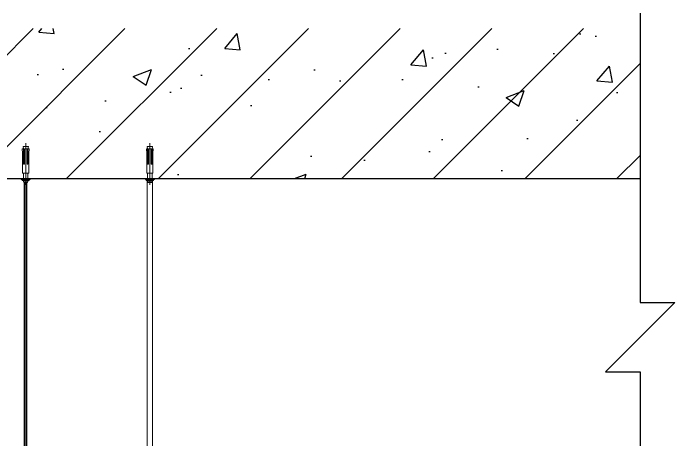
# Model space of a CAD drawing. Header units: millimetres. Extents: x -150677 to 588340, y -254013 to 149700.
# Drawn here: x 296405 to 297680, y -86207 to -85385 of the extents above; entities that cross this region are included whole.
import ezdxf

# ---------------------------------------------------------------- set-up
doc = ezdxf.new("R2010")
doc.units = ezdxf.units.MM
doc.header["$LTSCALE"] = 10
doc.header["$MEASUREMENT"] = 0
doc.linetypes.add('CENTER', pattern=[50.8, 31.75, -6.35, 6.35, -6.35])
for name, color, linetype in [('2-Ba顶面轮廓', 4, 'Continuous'), ('9-ELa粗', 2, 'Continuous'), ('LM-01', 4, 'Continuous'), ('LM-01-立面图', 4, 'Continuous')]:
    doc.layers.add(name, color=color, linetype=linetype)
doc.layers.add('3', color=5, linetype='Continuous', lineweight=18)

# ---------------------------------------------------------------- blocks, each defined once
blk = doc.blocks.new('A$C2444451B')
at = {"layer": '3', "color": 134, "linetype": 'CENTER', "ltscale": 10}
blk.add_line((9.1, 0), (9.1, 85.5), dxfattribs=at)
at = {"layer": '3', "color": 134}
for p, q in [((13.7, 79.5), (4.6, 79.5)), ((4.6, 61.6), (4.6, 72.5)), ((13.7, 61.6), (13.7, 72.5))]:
    blk.add_line(p, q, dxfattribs=at)
for points in [[(0, 72.5), (18.3, 72.5), (18.3, 74.4), (0, 74.4)], [(6.4, 11.3), (6.4, 43.3), (4.6, 43.3), (4.6, 11.3), (2.1, 11.3), (2.7, 20.5), (2.7, 61.6), (15.5, 61.6), (15.5, 20.5), (16.1, 11.3), (13.7, 11.3), (13.7, 43.3), (11.9, 43.3), (11.9, 11.3)]]:
    blk.add_lwpolyline(points, close=True, dxfattribs=at)
for points in [[(1.8, 74.4), (1.8, 76.2), (16.4, 76.2), (16.4, 74.4)], [(13.7, 76.8), (13.7, 79.5), (12.8, 80.4), (5.5, 80.4), (4.6, 79.5), (4.6, 76.8)], [(13.7, 11.3), (14.6, 6.7), (3.7, 6.7), (4.6, 11.3)]]:
    blk.add_lwpolyline(points, dxfattribs=at)
blk.add_lwpolyline([(3.4, 76.2, 0.133077), (4, 76.8), (14.3, 76.8, 0.130908), (14.9, 76.2)], format="xyb", dxfattribs=at)
blk = doc.blocks.new('A$C2A03657B')
at = {"layer": 'LM-01', "xscale": -1}
blk.add_blockref('A$C2444451B', (18.3, 0), dxfattribs=at)
blk = doc.blocks.new('A$C0A8D779E')
at = {"layer": 'LM-01-立面图'}
blk.add_blockref('A$C2A03657B', (0, 0), dxfattribs=at)

msp = doc.modelspace()

# ---------------------------------------------------------------- hatches: boundary and pattern name
at = {"layer": '2-Ba顶面轮廓'}
h = msp.add_hatch(dxfattribs=at)
h.set_pattern_fill('钢筋混凝土', color=251, scale=50, style=0)
h.set_pattern_definition([(45, (295447.14, -85703.46), (-88.388, 88.388), []), (50, (295447.14, -85703.46), (358.63, -31.376), [37.5, -412.5]), (355, (295447.14, -85703.46), (-69.376, 376.096), [30, -330]), (100.451, (295477.02, -85706.07), (289.255, 344.72), [31.87, -350.57]), (46.184, (295447.14, -85603.46), (533.62, -82.76), [56.25, -618.75]), (96.636, (295491.6, -85610.36), (467.33, 487.06), [47.8, -525.86]), (351.184, (295447.14, -85603.46), (467.33, 487.06), [45, -495]), (21, (295497.14, -85628.46), (298.454, -201.31), [37.5, -412.5]), (326, (295497.14, -85628.46), (121.66, 362.575), [30, -330]), (71.451, (295522, -85645.23), (420.11, 161.265), [31.87, -350.57]), (37.5, (295447.14, -85703.46), (6.08, 166.447), [0, -326, 0, -335, 0, -331.25]), (7.5, (295447.14, -85703.46), (131.535, 197.206), [0, -191, 0, -318.5, 0, -126.25]), (327.5, (295335.64, -85703.46), (266.911, -11.2774), [0, -125, 0, -390, 0, -517.5]), (317.5, (295285.64, -85703.46), (291.593, 50.052), [0, -162.5, 0, -259, 0, -367.5])])
h.paths.add_polyline_path([(297613.1, -85703.5), (295447.1, -85703.5), (295447.1, -85414.3), (297613.1, -85414.3)])

# ---------------------------------------------------------------- linework, layer by layer
at = {"color": 8, "ltscale": 100}
for p, q in [((296425.9, -85710.9), (296425.9, -86811.6)), ((296426.9, -85710.9), (296426.9, -86811.6)), ((296430.4, -86811.6), (296430.4, -85710.9)), ((296431.4, -86811.6), (296431.4, -85710.9))]:
    msp.add_line(p, q, dxfattribs=at)
at = {"layer": '2-Ba顶面轮廓', "color": 1}
msp.add_lwpolyline([(297613.1, -85384.8), (297613.1, -85942.6), (297679.7, -85942.6), (297546.4, -86075.9), (297613.1, -86075.9), (297613.1, -86468.8)], dxfattribs=at)
at = {"layer": '3'}
for p, q in [((296663, -86745.9, 0), (296663, -85707.1, 0)), ((296673, -86745.9, 0), (296673, -85707.1, 0))]:
    msp.add_line(p, q, dxfattribs=at)
at = {"layer": '9-ELa粗'}
msp.add_line((295551.9, -85703.5), (297613.1, -85703.5), dxfattribs=at)

# ---------------------------------------------------------------- block references
at = {"layer": '3', "xscale": 0.9399968666839413, "yscale": 0.9399968666839413, "zscale": 0.9399968666839413, "rotation": 180}
for p in [(296437.6, -85635.3), (296676.8, -85635.3)]:
    msp.add_blockref('A$C0A8D779E', p, dxfattribs=at)

doc.saveas('drawing.dxf')
